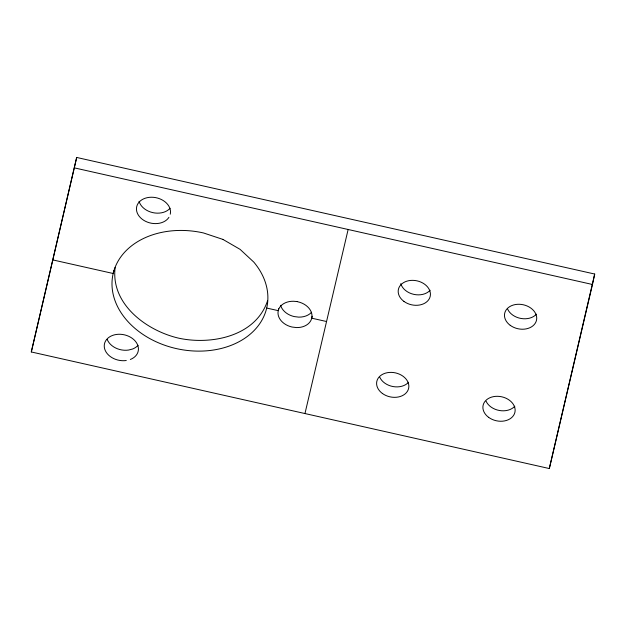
<?xml version="1.0" encoding="UTF-8"?>
<svg xmlns="http://www.w3.org/2000/svg" width="626" height="626" viewBox="0 0 626 626"><rect width="100%" height="100%" fill="white"/><g stroke="black" fill="none" stroke-linecap="round" stroke-linejoin="round"><path stroke-width="0.94" d="M115.153 267.404C110.442 304.103 146.523 330.692 178.598 338.15C211.314 345.247 255.698 336.397 267.545 300.816M31.3 351.961L76.685 157.455L594.7 274.039L592.478 284.486L549.315 468.545L31.3 351.961L76.685 157.455M113.783 270.651L113.181 273.499L52.881 259.931M278.656 308.751L278.249 310.652L266.699 308.055M312.139 316.286L311.74 318.188L326.553 321.521M549.315 468.545L594.7 274.039M304.964 413.551L348.134 229.492M74.471 167.901L592.478 284.486M311.552 312.28A17.16 12.95 12 0 1 298.696 317.132L294.259 316.584A17.16 12.95 12 0 1 280.612 305.316M168.926 217.339A17.199 12.982 12 0 1 140.427 217.676A17.199 12.982 12 0 1 149.074 197.37A17.199 12.982 12 0 1 170.264 214.194M126.28 360.513A17.254 13.021 12 0 1 104.417 344.104A17.254 13.021 12 0 1 130.693 337.32A17.254 13.021 12 0 1 130.349 359.465M536.419 314.189A16.284 12.285 12 0 1 521.059 318.477A16.284 12.285 12 0 1 507.663 309.189M514.838 406.211A16.284 12.285 12 0 1 499.478 410.507A16.284 12.285 12 0 1 486.081 401.219M138.064 345.286A17.254 13.021 12 0 1 132.571 349.018L128.502 350.067A17.254 13.021 12 0 1 107.195 339.386M430.132 290.261A16.284 12.285 12 0 1 413.723 294.345A16.284 12.285 12 0 1 400.789 283.656M170.069 208.301A17.199 12.982 12 0 1 152.736 212.613A17.199 12.982 12 0 1 139.066 201.322M408.551 382.29A16.284 12.285 12 0 1 393.191 386.586A16.284 12.285 12 0 1 379.794 377.298M297.084 301.56L293.516 301.262A17.16 12.95 12 0 0 278.007 312.327A17.16 12.95 12 0 0 292.037 327.03L296.474 327.578A17.16 12.95 12 0 0 311.983 316.513A17.16 12.95 12 0 0 297.953 301.81L297.084 301.56M222.903 239.398L203.497 232.958A78.68 59.384 12 0 0 112.281 289.055A78.68 59.384 12 0 0 216.573 349.488A78.68 59.384 12 0 0 253.804 262.106L240.063 249.344L222.903 239.398M510.229 325.324A16.284 12.285 12 0 0 536.482 320.324A16.284 12.285 12 0 0 515.088 304.604A16.284 12.285 12 0 0 510.229 325.324M382.353 393.433A16.284 12.285 12 0 0 408.614 388.433A16.284 12.285 12 0 0 387.22 372.713A16.284 12.285 12 0 0 382.353 393.433M488.648 417.354A16.284 12.285 12 0 0 514.901 412.354A16.284 12.285 12 0 0 493.507 396.634A16.284 12.285 12 0 0 488.648 417.354M403.942 301.403A16.284 12.285 12 0 0 430.195 296.403A16.284 12.285 12 0 0 408.801 280.683A16.284 12.285 12 0 0 403.942 301.403"/></g></svg>
